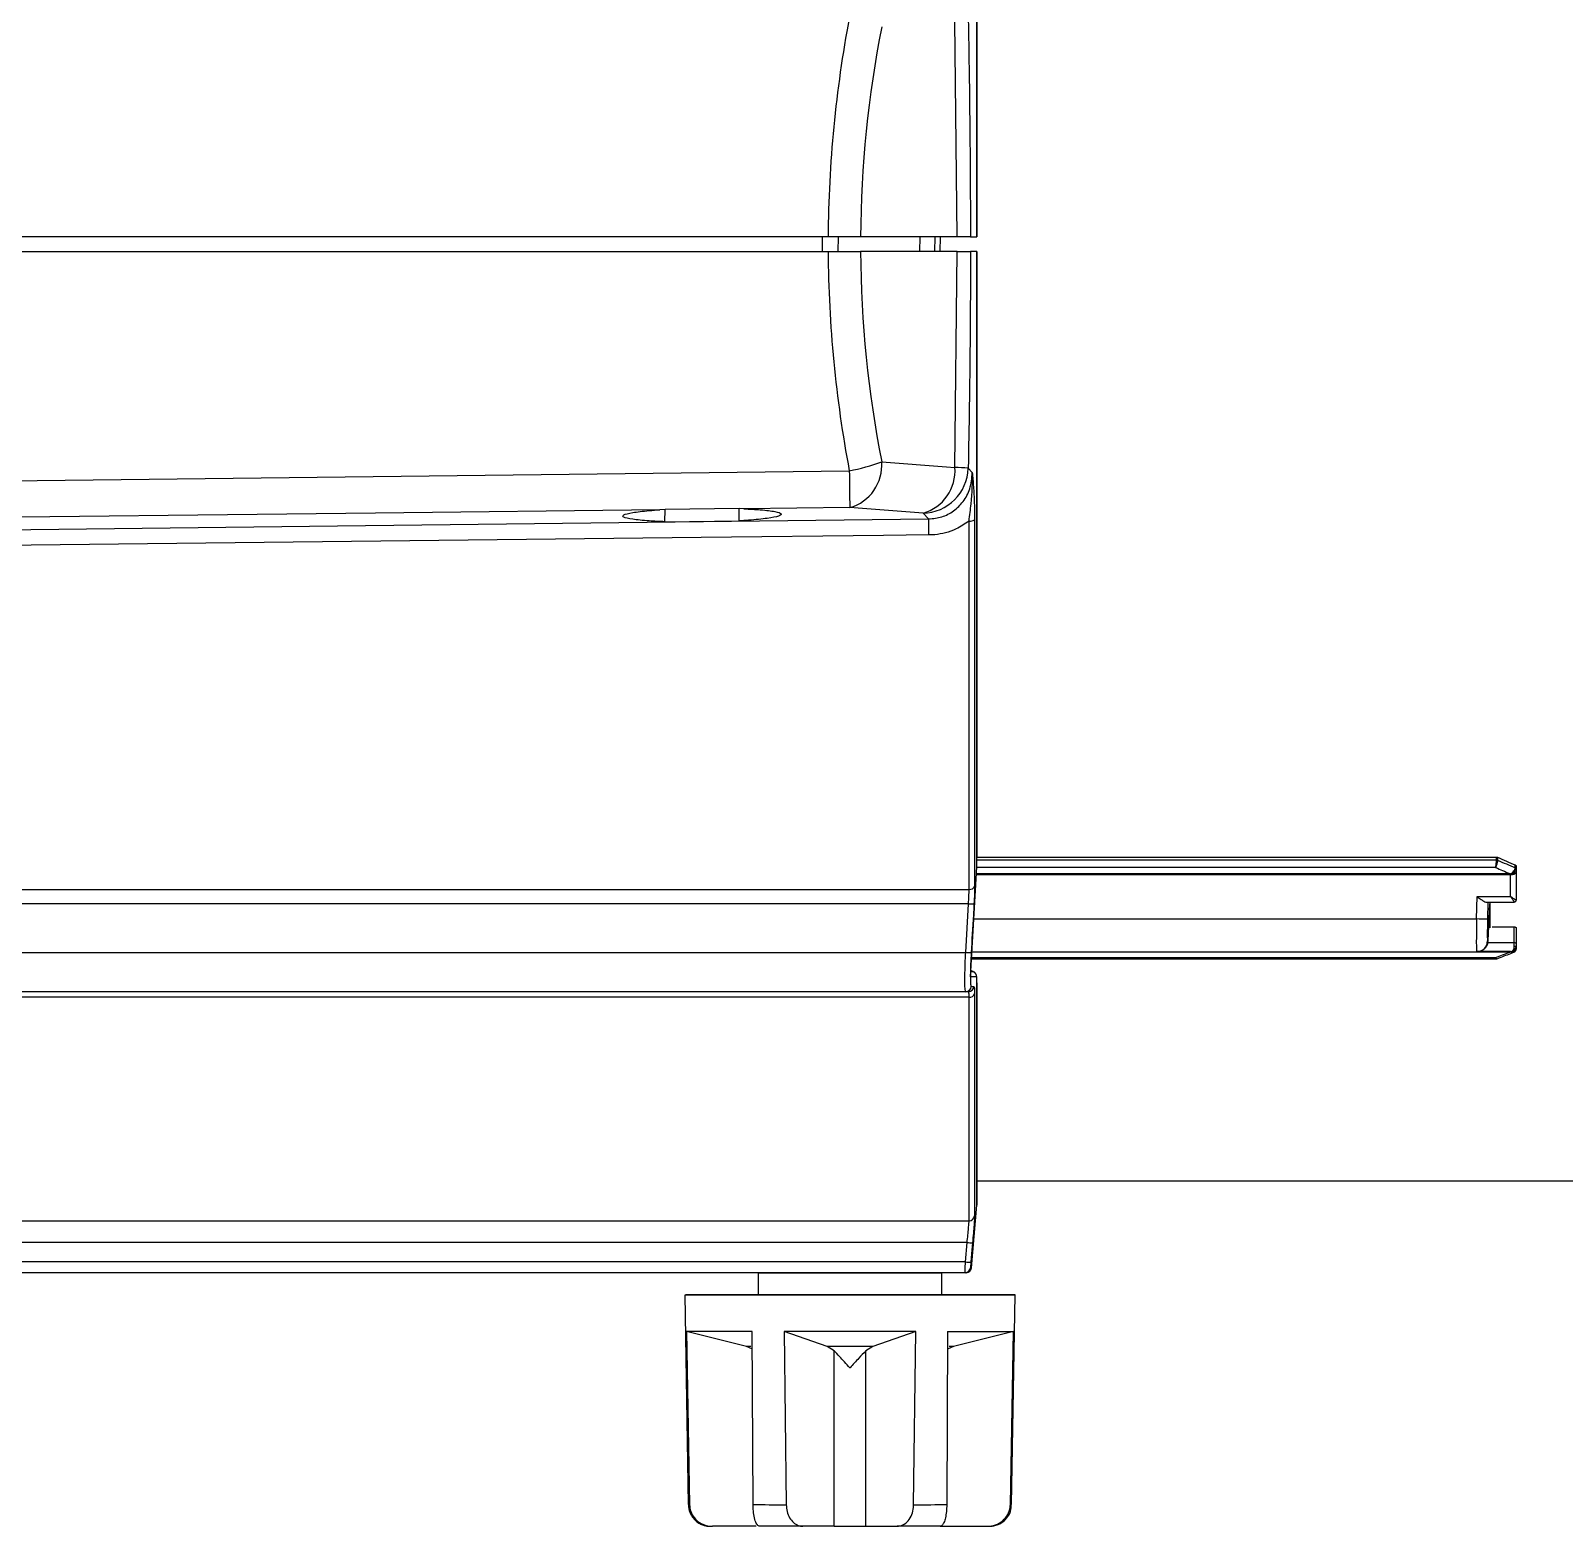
# Model space of a CAD drawing. Extents: x 8 to 113, y 1 to 87.
# Drawn here: x 22.135 to 26.31, y 33.327 to 37.399 of the extents above; entities that cross this region are included whole.
import ezdxf

# ---------------------------------------------------------------- set-up
doc = ezdxf.new("R2010")
doc.units = 0
doc.header["$MEASUREMENT"] = 0
doc.layers.add('OBJECT', color=7, linetype='CONTINUOUS')

msp = doc.modelspace()

# ---------------------------------------------------------------- linework, layer by layer
at = {"layer": 'OBJECT'}
for p, q in [((24.711, 36.8377), (24.711, 38.4851)), ((24.7111, 36.8376), (24.7111, 38.4843)), ((24.6573, 36.8377), (24.6511, 37.4252)), ((24.3057, 36.8377), (19.6219, 36.8377)), ((24.2904, 36.7977), (24.2904, 36.8377)), ((24.3333, 36.7977), (24.3343, 36.8377)), ((24.6573, 36.8377), (24.3941, 36.8377)), ((24.5555, 36.7977), (24.5565, 36.8377)), ((24.5961, 36.7977), (24.5975, 36.8377)), ((24.6106, 36.7977), (24.6121, 36.8377)), ((24.6934, 36.8377), (24.711, 36.8377)), ((19.6219, 36.7977), (24.3057, 36.7977)), ((24.6573, 36.7977), (24.3941, 36.7977)), ((24.6511, 36.2102), (24.6573, 36.7977)), ((24.711, 36.7977), (24.6934, 36.7977)), ((24.711, 35.1503), (24.711, 36.7977)), ((24.7111, 35.1512), (24.7111, 36.7976)), ((24.6872, 36.2079), (24.6983, 36.1963)), ((23.8618, 36.096), (23.8475, 36.0948)), ((23.8615, 36.0623), (23.8618, 36.096)), ((24.0631, 36.0983), (23.8618, 36.096)), ((24.0764, 36.0975), (24.0631, 36.0983)), ((24.0634, 36.0646), (24.0631, 36.0983)), ((24.3648, 36.1009), (24.0764, 36.0975)), ((24.5794, 36.0698), (24.5641, 36.0857)), ((23.8615, 36.0623), (24.0634, 36.0646)), ((24.6895, 35.0614), (24.6895, 36.064)), ((24.7045, 36.0678), (24.7045, 35.0703)), ((26.123, 35.121), (24.7103, 35.121)), ((24.7109, 35.1415), (26.1257, 35.1415)), ((24.711, 35.1493), (26.1257, 35.1493)), ((26.1257, 35.1415), (26.1257, 35.1493)), ((26.1257, 35.1415), (26.1257, 35.1415)), ((26.1282, 35.1488), (26.1282, 35.141)), ((26.1282, 35.141), (26.1282, 35.141)), ((26.1765, 35.1205), (26.1765, 35.1278)), ((26.1765, 35.1201), (26.1765, 35.1205)), ((26.179, 35.1245), (26.179, 35.1174)), ((26.179, 35.1174), (26.179, 35.1169)), ((26.179, 35.1174), (26.179, 35.1086)), ((24.6932, 34.8233), (24.7097, 35.1058)), ((26.1614, 35.1009), (24.7094, 35.1009)), ((24.7096, 35.1042), (26.1614, 35.1042)), ((26.1614, 35.1042), (26.1638, 35.1041)), ((26.1614, 35.1009), (26.1614, 35.1042)), ((26.164, 35.101), (26.1614, 35.1009)), ((26.164, 35.0417), (26.164, 35.101)), ((26.1659, 35.101), (26.164, 35.101)), ((26.179, 35.1086), (26.179, 35.0317)), ((20.7706, 35.0614), (24.6895, 35.0614)), ((26.0712, 34.9816), (26.0727, 35.0417)), ((26.0727, 35.0417), (26.164, 35.0417)), ((24.688, 35.0222), (20.7706, 35.0222)), ((24.6803, 34.8898), (24.688, 35.0222)), ((26.0982, 35.0267), (26.174, 35.0267)), ((26.1023, 35.0267), (26.1012, 34.9809)), ((26.1025, 34.9211), (26.107, 35.0219)), ((24.7025, 34.9816), (26.0712, 34.9816)), ((26.1139, 34.9593), (26.174, 34.9593)), ((26.174, 34.9164), (26.174, 34.9593)), ((26.179, 34.9559), (26.179, 34.9132)), ((26.1012, 34.921), (26.1025, 34.9211)), ((26.1019, 34.9164), (26.174, 34.9164)), ((26.174, 34.9068), (26.174, 34.9164)), ((26.179, 34.9132), (26.179, 34.9068)), ((20.6215, 34.8898), (24.6803, 34.8898)), ((24.6961, 34.8722), (26.1248, 34.8722)), ((24.6963, 34.8759), (26.123, 34.8759)), ((26.1614, 34.8906), (24.6971, 34.8906)), ((24.6972, 34.8917), (26.0712, 34.8917)), ((26.0712, 34.8917), (26.0726, 34.8918)), ((26.0726, 34.8918), (26.074, 34.8918)), ((26.164, 34.8918), (26.0733, 34.8918)), ((26.1614, 34.8918), (26.1614, 34.8906)), ((26.1638, 34.8908), (26.1614, 34.8906)), ((26.179, 34.9069), (26.179, 34.899)), ((26.179, 34.8985), (26.179, 34.899)), ((24.694, 34.8374), (24.7016, 34.8372)), ((24.7016, 34.8372), (24.6942, 34.8408)), ((24.7096, 34.8229), (24.6932, 34.8233)), ((24.711, 34.2014), (24.711, 34.8058)), ((24.7111, 34.2027), (24.7111, 34.8068)), ((24.6804, 34.7827), (20.6255, 34.7827)), ((24.6895, 34.7677), (20.7706, 34.7677)), ((24.6879, 34.7827), (24.6804, 34.7827)), ((24.6895, 34.1592), (24.6895, 34.7677)), ((24.7045, 34.7781), (24.7045, 34.1726)), ((27.2832, 34.2672), (24.7111, 34.2672)), ((24.6962, 34.0313), (24.711, 34.2014)), ((20.4706, 34.1592), (24.6895, 34.1592)), ((24.6841, 34.0999), (20.4706, 34.0999)), ((24.6796, 34.0469), (24.6841, 34.0999)), ((24.6796, 34.0469), (20.3809, 34.0469)), ((24.6785, 34.0177), (20.2536, 34.0177)), ((24.1152, 34.0173), (24.1152, 33.9573)), ((24.2402, 34.0177), (24.2402, 34.0173)), ((24.4902, 34.0173), (24.4902, 34.0177)), ((24.6152, 33.9573), (24.6152, 34.0173)), ((23.9152, 33.9573), (23.9251, 33.3862)), ((24.8052, 33.3862), (24.8152, 33.9573)), ((23.9197, 33.8572), (23.9282, 33.3862)), ((24.0836, 33.8164), (23.9197, 33.8572)), ((24.1015, 33.3862), (24.0991, 33.8572)), ((24.1857, 33.8572), (24.1918, 33.3861)), ((24.3031, 33.8164), (24.1857, 33.8572)), ((24.5446, 33.8572), (24.4272, 33.8164)), ((24.5385, 33.3861), (24.5446, 33.8572)), ((24.6312, 33.8572), (24.6288, 33.3862)), ((24.6312, 33.8572), (24.8106, 33.8572)), ((24.8106, 33.8572), (24.6467, 33.8164)), ((24.8021, 33.3862), (24.8106, 33.8572)), ((24.0994, 33.8094), (24.0836, 33.8164)), ((24.322, 33.8046), (24.3031, 33.8164)), ((24.322, 33.3272), (24.322, 33.8046)), ((24.4272, 33.8164), (24.4083, 33.8046)), ((24.4083, 33.3272), (24.4083, 33.8046)), ((24.6467, 33.8164), (24.6309, 33.8094)), ((24.11, 33.3272), (23.9912, 33.3272)), ((24.322, 33.3272), (24.2369, 33.3272)), ((24.4083, 33.3272), (24.4934, 33.3272)), ((24.6104, 33.3272), (24.6203, 33.3272)), ((24.6203, 33.3272), (24.7391, 33.3272))]:
    msp.add_line(p, q, dxfattribs=at)
at = {"layer": 'OBJECT', "flags": 128}
for points in [[(24.4518, 36.2254), (24.6283, 36.212), (24.6511, 36.2102)], [(19.6219, 36.1438), (19.8552, 36.1466), (20.8552, 36.1588), (24.3634, 36.2013)], [(23.8475, 36.0948), (23.0738, 36.0858), (21.7828, 36.0708), (20.5912, 36.0569)], [(24.5641, 36.0857), (24.3876, 36.0991), (24.3648, 36.1009)], [(20.4699, 36.0215), (21.6786, 36.0357), (22.9696, 36.0509), (24.5794, 36.0698)], [(24.5802, 36.0262), (24.4562, 36.0248), (23.9602, 36.0191), (21.9763, 35.9963), (20.4706, 35.979)], [(26.164, 35.101), (26.164, 35.1014), (26.164, 35.1018), (26.1639, 35.1022), (26.1639, 35.1026), (26.1639, 35.103), (26.1639, 35.1034), (26.1638, 35.1038), (26.1638, 35.1041)], [(26.174, 34.9164), (26.175, 34.9164), (26.1759, 34.9162), (26.1768, 34.9159), (26.1775, 34.9155), (26.1782, 34.915), (26.1786, 34.9145), (26.1789, 34.9139), (26.179, 34.9132)], [(24.6991, 34.099), (24.6965, 34.0691), (24.6945, 34.046)], [(24.2402, 34.0173), (24.1933, 34.0173), (24.1549, 34.0173), (24.1286, 34.0173), (24.1161, 34.0173), (24.1181, 34.0172), (24.1344, 34.0172), (24.1642, 34.0172), (24.2056, 34.0172), (24.2563, 34.0172), (24.3133, 34.0172), (24.3733, 34.0172), (24.4329, 34.0172), (24.4885, 34.0172), (24.537, 34.0172), (24.5754, 34.0172), (24.6017, 34.0172), (24.6142, 34.0172), (24.6122, 34.0173), (24.5959, 34.0173), (24.5959, 34.0173)], [(24.2402, 34.0173), (24.2393, 34.0173), (24.2489, 34.0172), (24.2725, 34.0172), (24.3073, 34.0172), (24.349, 34.0172), (24.3927, 34.0172), (24.4331, 34.0172), (24.4653, 34.0172), (24.4854, 34.0172), (24.491, 34.0173), (24.4902, 34.0173)], [(24.5959, 34.0173), (24.5661, 34.0173), (24.5247, 34.0173), (24.4902, 34.0173)], [(24.8152, 33.9573), (24.8079, 33.9572), (24.7865, 33.9572), (24.7515, 33.9572), (24.704, 33.9572), (24.6457, 33.9572), (24.5784, 33.9572), (24.5042, 33.9572), (24.4256, 33.9572), (24.345, 33.9572), (24.265, 33.9572), (24.1883, 33.9572), (24.1172, 33.9572), (24.0542, 33.9572), (24.0011, 33.9572), (23.9597, 33.9572), (23.9314, 33.9572), (23.917, 33.9572), (23.917, 33.9573), (23.9314, 33.9573), (23.9597, 33.9573), (24.0011, 33.9573), (24.0542, 33.9573), (24.1152, 33.9573)], [(24.1152, 33.9573), (24.1181, 33.9572), (24.1344, 33.9572), (24.1642, 33.9572), (24.2056, 33.9572), (24.2563, 33.9572), (24.3133, 33.9572), (24.3733, 33.9572), (24.4329, 33.9572), (24.4885, 33.9572), (24.537, 33.9572), (24.5754, 33.9572), (24.6017, 33.9572), (24.6142, 33.9572), (24.6152, 33.9573)], [(24.6152, 33.9573), (24.6457, 33.9573), (24.704, 33.9573), (24.7515, 33.9573), (24.7865, 33.9573), (24.8079, 33.9573), (24.8152, 33.9573)], [(24.0991, 33.8572), (24.0635, 33.8572), (24.031, 33.8572), (24.002, 33.8572), (23.977, 33.8572), (23.956, 33.8572), (23.9393, 33.8572), (23.9272, 33.8572), (23.9197, 33.8572)], [(24.5446, 33.8572), (24.5014, 33.8572), (24.4568, 33.8572), (24.4112, 33.8572), (24.3652, 33.8572), (24.3191, 33.8572), (24.2735, 33.8572), (24.2289, 33.8572), (24.1857, 33.8572)], [(24.0957, 33.8164), (24.0948, 33.8164), (24.0888, 33.8164), (24.0836, 33.8164)], [(24.4272, 33.8164), (24.4118, 33.8164), (24.3964, 33.8164), (24.3808, 33.8164), (24.3652, 33.8164), (24.3495, 33.8164), (24.3339, 33.8164), (24.3185, 33.8164), (24.3031, 33.8164)], [(24.6467, 33.8164), (24.6415, 33.8164), (24.6355, 33.8164), (24.6351, 33.8164)], [(24.1015, 33.3862), (24.1121, 33.3862), (24.1229, 33.3862), (24.1339, 33.3862), (24.1451, 33.3861), (24.1565, 33.3861), (24.1681, 33.3861), (24.1799, 33.3861), (24.1918, 33.3861)], [(24.5385, 33.3861), (24.5504, 33.3861), (24.5622, 33.3861), (24.5738, 33.3861), (24.5852, 33.3861), (24.5964, 33.3862), (24.6074, 33.3862), (24.6182, 33.3862), (24.6288, 33.3862)], [(24.2369, 33.3272), (24.221, 33.3272), (24.2054, 33.3272), (24.1901, 33.3272), (24.1751, 33.3272), (24.1606, 33.3272), (24.1464, 33.3272), (24.1327, 33.3272), (24.1194, 33.3272)], [(24.322, 33.3272), (24.3312, 33.3272), (24.3417, 33.3272), (24.3532, 33.3272), (24.3652, 33.3272), (24.3771, 33.3272), (24.3886, 33.3272), (24.3991, 33.3272), (24.4083, 33.3272)], [(24.6109, 33.3272), (24.5976, 33.3272), (24.5839, 33.3272), (24.5697, 33.3272), (24.5552, 33.3272), (24.5402, 33.3272), (24.5249, 33.3272), (24.5093, 33.3272), (24.4934, 33.3272)]]:
    msp.add_lwpolyline(points, dxfattribs=at)
at = {"layer": 'OBJECT'}
for centre, radius, start, end in [((27.4641, 36.8177), 3.07, 168.8753, 179.6267), ((27.4641, 36.8177), 3.07, 180.3733, 191.1247), ((24.2723, 36.7089), 0.5157, 280.1664, 290.3586), ((24.332, 36.2164), 0.1201, 285.8512, 4.287), ((24.5313, 36.2012), 0.1201, 285.8509, 4.2873), ((24.5616, 36.2113), 0.1256, 271.1295, 358.4581), ((24.644, 35.8142), 0.396, 83.7385, 88.9786), ((37.0916, 36.3317), 12.7289, 180.58719, 181.03915), ((21.1762, 35.9929), 3.4041, 0.5614, 1.2956), ((24.6926, 36.0832), 0.0194, 260.9479, 307.6965), ((26.1256, 35.1347), 0.00671, 67.629, 89.539), ((26.1257, 35.1349), 0.00666, 68.2559, 90.2954), ((26.1755, 35.1171), 0.00354, 5.3947, 73.129), ((26.1752, 35.1166), 0.00379, 5.1717, 70.2067), ((26.166, 35.1115), 0.00759, 268.4816, 272.3132), ((26.1795, 35.1143), 0.0156, 216.0419, 219.4609), ((24.6914, 35.0752), 0.0139, 262.0783, 339.4228), ((24.7055, 35.2715), 0.2499, 265.9675, 269.3966), ((26.174, 35.0317), 0.005, 269.9983, 0.0084), ((26.2528, 42.0471), 7.0678, 268.52775, 268.77086), ((26.0712, 34.9217), 0.03, 272.6683, 358.5932), ((24.6984, 35.1376), 0.2484, 265.8246, 269.2745), ((26.1697, 34.8906), 0.00585, 167.9458, 177.8865), ((26.1652, 34.8973), 0.00629, 275.1743, 279.8414), ((26.1638, 34.8936), 0.00441, 313.3011, 324.5968), ((26.1752, 36.0155), 1.1087, 269.9381, 270.1964), ((24.6947, 34.8239), 0.015, 356.1938, 62.5844), ((24.6804, 34.7977), 0.015, 270.0499, 356.4436), ((24.6878, 34.7977), 0.015, 270.046, 356.3257), ((24.6909, 34.7816), 0.014, 264.2117, 345.3465), ((24.6961, 34.2027), 0.015, 355, 0), ((24.6896, 34.1741), 0.0149, 269.5668, 354.4476), ((24.7005, 34.2473), 0.1483, 263.6679, 269.4528), ((24.6785, 34.0327), 0.015, 270.0025, 355.059), ((24.6959, 34.1945), 0.1485, 263.6685, 269.4477), ((24.6812, 34.0327), 0.015, 270, 354.2564), ((23.9279, 33.8953), 0.5091, 269.6846, 270.0333), ((24.8024, 33.8961), 0.5099, 269.967, 270.3151)]:
    msp.add_arc(centre, radius, start, end, dxfattribs=at)
for centre, major_axis, ratio, start_param, end_param in [((27.3757, 36.8177), (0, 3.195), 0.960876, 1.376633, 1.564537), ((27.3757, 36.8177), (0, 3.195), 0.960876, 1.577056, 1.764959), ((26.4218, 36.8172), (4.3755, -2.09), 0.343759, 4.807708, 4.816378), ((26.4518, 36.8172), (4.3596, -2.0671), 0.342495, 4.800046, 4.811007), ((26.4293, 36.8263), (4.3767, -2.0752), 0.342495, 4.80542, 4.816332), ((26.164, 35.0417), (0.015, -0.01), 0.000794, 4.712918, 6.283715), ((26.164, 35.0417), (-0.01, 0.015), 0.000529, 1.57159, 3.142387), ((26.1961, 36.8172), (0.0631, 2.55), 0.024649, 2.34983, 2.389147), ((26.0727, 34.9817), (0.0015, 0.09), 0.016438, 1.572214, 3.14301), ((26.1026, 34.981), (0.0015, 0.06), 0.024649, 1.572553, 3.143349), ((26.0725, 34.9218), (0.0212, 0.0217), 0.979497, 5.297199, 5.452088), ((26.4218, 36.8172), (4.3755, 2.09), 0.343759, 4.482202, 4.490872), ((26.164, 34.9068), (0, 0.015), 0.666666, 3.139529, 4.710325), ((26.164, 34.9068), (0.0106, -0.0106), 0.999236, 5.497166, 7.067962)]:
    msp.add_ellipse(centre, major_axis=major_axis, ratio=ratio, start_param=start_param, end_param=end_param, dxfattribs=at)
for points, knots in [([(24.6872, 37.4275), (24.688, 37.3844), (24.6918, 37.1879), (24.6927, 36.9912), (24.6934, 36.8377)], [0, 0, 0, 0, 0.2192209, 1, 1, 1, 1]), ([(24.3941, 36.8377), (24.3813, 36.8377), (24.3573, 36.8377), (24.3243, 36.8377), (24.308, 36.8377), (24.3057, 36.8377)], [0, 0, 0, 0, 0.499397, 0.929176, 1, 1, 1, 1]), ([(24.6934, 36.8377), (24.6908, 36.8377), (24.6856, 36.8377), (24.6667, 36.8377), (24.6573, 36.8377)], [0, 0, 0, 0, 0.5, 1, 1, 1, 1]), ([(24.3057, 36.7977), (24.3221, 36.7977), (24.3525, 36.7977), (24.3808, 36.7977), (24.3925, 36.7977), (24.3941, 36.7977)], [0, 0, 0, 0, 0.499401, 0.929163, 1, 1, 1, 1]), ([(24.6573, 36.7977), (24.6667, 36.7977), (24.6856, 36.7977), (24.6908, 36.7977), (24.6934, 36.7977)], [0, 0, 0, 0, 0.5, 1, 1, 1, 1]), ([(24.6934, 36.7977), (24.6932, 36.7144), (24.6926, 36.5178), (24.6892, 36.3212), (24.6872, 36.2079)], [0, 0, 0, 0, 0.423826, 1, 1, 1, 1]), ([(24.5794, 36.0698), (24.5917, 36.071), (24.6161, 36.0734), (24.6489, 36.0909), (24.6753, 36.1172), (24.6947, 36.1531), (24.6971, 36.1812), (24.6983, 36.1963)], [0, 0, 0, 0, 0.1821946, 0.3642442, 0.5510444, 0.7591952, 1, 1, 1, 1]), ([(24.6895, 36.064), (24.6914, 36.0799), (24.6972, 36.1296), (24.6999, 36.1687), (24.6983, 36.1962), (24.6983, 36.1963)], [0, 0, 0, 0, 0.319161, 0.99706, 1, 1, 1, 1]), ([(24.6983, 36.1963), (24.6983, 36.1962), (24.6994, 36.1837), (24.7014, 36.1584), (24.7039, 36.1175), (24.7043, 36.0835), (24.7045, 36.0678)], [0, 0, 0, 0, 0.002681, 0.34979, 0.701236, 1, 1, 1, 1]), ([(23.8615, 36.0623), (23.8467, 36.063), (23.8114, 36.0645), (23.7701, 36.0687), (23.7456, 36.0744), (23.7455, 36.0809), (23.7701, 36.0873), (23.8083, 36.092), (23.8378, 36.0941), (23.8475, 36.0948)], [0, 0, 0, 0, 0.115332, 0.275774, 0.436647, 0.598106, 0.75992, 0.921699, 1, 1, 1, 1]), ([(24.0764, 36.0975), (24.0921, 36.0967), (24.1273, 36.0948), (24.1642, 36.0901), (24.1818, 36.084), (24.1745, 36.0775), (24.1431, 36.0713), (24.1016, 36.067), (24.072, 36.0652), (24.0634, 36.0646)], [0, 0, 0, 0, 0.128648, 0.288962, 0.449731, 0.611042, 0.772603, 0.934008, 1, 1, 1, 1]), ([(24.6895, 36.064), (24.678, 36.0563), (24.65, 36.0375), (24.6107, 36.0274), (24.5854, 36.0264), (24.5802, 36.0262)], [0, 0, 0, 0, 0.355603, 0.866053, 1, 1, 1, 1]), ([(24.7097, 35.1058), (24.7101, 35.1139), (24.7109, 35.1301), (24.711, 35.1435), (24.711, 35.1503)], [0, 0, 0, 0, 0.494, 1, 1, 1, 1]), ([(26.123, 35.121), (26.123, 35.121), (26.1232, 35.1217), (26.1236, 35.1237), (26.1243, 35.1276), (26.125, 35.1326), (26.1256, 35.1376), (26.1256, 35.1402), (26.1257, 35.1415)], [0, 0, 0, 0, 0.0094561, 0.1122813, 0.3376224, 0.5595996, 0.7797554, 1, 1, 1, 1]), ([(26.1282, 35.141), (26.1281, 35.1397), (26.1279, 35.1371), (26.1269, 35.1322), (26.1256, 35.1273), (26.1242, 35.1236), (26.1233, 35.1216), (26.123, 35.121), (26.123, 35.121)], [0, 0, 0, 0, 0.220235, 0.440398, 0.662375, 0.887717, 0.990537, 1, 1, 1, 1]), ([(26.1257, 35.1493), (26.1263, 35.1493), (26.1271, 35.1492), (26.1279, 35.1489), (26.1282, 35.1488)], [0, 0, 0, 0, 0.642116, 1, 1, 1, 1]), ([(26.1669, 35.1051), (26.1684, 35.1064), (26.1713, 35.109), (26.1745, 35.1136), (26.1761, 35.1174), (26.1764, 35.1194), (26.1765, 35.1201)], [0, 0, 0, 0, 0.303055, 0.584924, 0.848607, 1, 1, 1, 1]), ([(26.1765, 35.1278), (26.177, 35.1275), (26.1779, 35.127), (26.1788, 35.1259), (26.1789, 35.125), (26.179, 35.1245)], [0, 0, 0, 0, 0.322141, 0.644272, 1, 1, 1, 1]), ([(26.1638, 35.1041), (26.1645, 35.1041), (26.1651, 35.104), (26.1658, 35.1039), (26.1658, 35.1039)], [0, 0, 0, 0, 0.9730511, 1, 1, 1, 1]), ([(26.1658, 35.1039), (26.1659, 35.1041), (26.166, 35.1044), (26.1665, 35.1048), (26.1668, 35.1051), (26.1669, 35.1051)], [0, 0, 0, 0, 0.2643517, 0.8659475, 1, 1, 1, 1]), ([(26.1659, 35.101), (26.1659, 35.1011), (26.1658, 35.1016), (26.1658, 35.1026), (26.1658, 35.1034), (26.1658, 35.1039)], [0, 0, 0, 0, 0.127286, 0.466811, 1, 1, 1, 1]), ([(26.179, 35.1086), (26.179, 35.1085), (26.179, 35.1077), (26.1784, 35.106), (26.1761, 35.1039), (26.1727, 35.1022), (26.1692, 35.1013), (26.1668, 35.1011), (26.1659, 35.101)], [0, 0, 0, 0, 0.009331, 0.244804, 0.475579, 0.68502, 0.883336, 1, 1, 1, 1]), ([(26.1663, 35.1039), (26.1662, 35.1034), (26.1661, 35.1026), (26.166, 35.1016), (26.1659, 35.1011), (26.1659, 35.101)], [0, 0, 0, 0, 0.531747, 0.875953, 1, 1, 1, 1]), ([(26.1674, 35.1044), (26.1673, 35.1043), (26.1671, 35.1043), (26.1668, 35.1042), (26.1666, 35.1041), (26.1665, 35.1041), (26.1664, 35.104), (26.1663, 35.104), (26.1663, 35.104), (26.1663, 35.1039), (26.1663, 35.1039)], [0, 0, 0, 0, 0.330514, 0.552343, 0.701678, 0.80308, 0.904008, 0.945524, 0.979572, 1, 1, 1, 1]), ([(26.179, 35.1169), (26.1787, 35.1158), (26.1783, 35.1135), (26.1757, 35.11), (26.1721, 35.1067), (26.169, 35.1052), (26.1674, 35.1044)], [0, 0, 0, 0, 0.24241, 0.484559, 0.734506, 1, 1, 1, 1]), ([(26.1674, 35.1044), (26.1686, 35.1045), (26.1713, 35.1047), (26.1748, 35.1055), (26.1777, 35.1066), (26.1788, 35.1077), (26.179, 35.1083), (26.179, 35.1085), (26.179, 35.1086)], [0, 0, 0, 0, 0.174, 0.393156, 0.630046, 0.892569, 0.990002, 1, 1, 1, 1]), ([(24.688, 35.0222), (24.6884, 35.0292), (24.6893, 35.0436), (24.6895, 35.0554), (24.6895, 35.0614)], [0, 0, 0, 0, 0.487934, 1, 1, 1, 1]), ([(24.7045, 35.0703), (24.7044, 35.0632), (24.7043, 35.0486), (24.7034, 35.0308), (24.7029, 35.0216)], [0, 0, 0, 0, 0.488111, 1, 1, 1, 1]), ([(26.0727, 35.0417), (26.0727, 35.0416), (26.0763, 35.039), (26.0829, 35.0343), (26.0908, 35.0293), (26.0957, 35.0269), (26.0976, 35.0268), (26.0982, 35.0268)], [0, 0, 0, 0, 0.0062374, 0.3851615, 0.6853065, 0.8996724, 1, 1, 1, 1]), ([(24.7029, 35.0216), (24.7023, 35.0117), (24.6998, 34.9675), (24.6972, 34.9234), (24.6952, 34.8892)], [0, 0, 0, 0, 0.2260588, 1, 1, 1, 1]), ([(26.174, 34.9593), (26.1746, 34.9593), (26.1757, 34.9592), (26.1772, 34.9586), (26.1783, 34.9578), (26.1789, 34.9568), (26.179, 34.9562), (26.179, 34.9559)], [0, 0, 0, 0, 0.214217, 0.428482, 0.642922, 0.857682, 1, 1, 1, 1]), ([(26.1019, 34.9164), (26.1016, 34.9151), (26.101, 34.9125), (26.0991, 34.9079), (26.096, 34.903), (26.0908, 34.8977), (26.0829, 34.893), (26.0763, 34.8918), (26.0727, 34.8918), (26.0727, 34.8918)], [0, 0, 0, 0, 0.104986, 0.209852, 0.318639, 0.480987, 0.7083, 0.995274, 1, 1, 1, 1]), ([(24.6804, 34.7827), (24.6798, 34.7839), (24.6787, 34.7863), (24.6779, 34.8051), (24.6781, 34.8327), (24.679, 34.8627), (24.6799, 34.8823), (24.6803, 34.8898)], [0, 0, 0, 0, 0.216873, 0.43376, 0.650333, 0.866771, 1, 1, 1, 1]), ([(24.6952, 34.8892), (24.6947, 34.8787), (24.6935, 34.8576), (24.6929, 34.8297), (24.6931, 34.8089), (24.694, 34.7982), (24.695, 34.7972), (24.6953, 34.7968)], [0, 0, 0, 0, 0.216801, 0.433616, 0.650077, 0.866405, 1, 1, 1, 1]), ([(26.123, 34.8759), (26.123, 34.8758), (26.1233, 34.8753), (26.1242, 34.8739), (26.1255, 34.8725), (26.1263, 34.8726), (26.1267, 34.8726)], [0, 0, 0, 0, 0.017951, 0.212894, 0.640108, 1, 1, 1, 1]), ([(26.1248, 34.8724), (26.1246, 34.8724), (26.1242, 34.8723), (26.1236, 34.8738), (26.1232, 34.8753), (26.123, 34.8758), (26.123, 34.8759)], [0, 0, 0, 0, 0.294073, 0.765216, 0.980245, 1, 1, 1, 1]), ([(26.1248, 34.8723), (26.125, 34.8723), (26.1257, 34.8722), (26.1263, 34.8725), (26.1267, 34.8727)], [0, 0, 0, 0, 0.407284, 1, 1, 1, 1]), ([(26.1267, 34.8725), (26.1305, 34.874), (26.1459, 34.8798), (26.1613, 34.8857), (26.1729, 34.8902)], [0, 0, 0, 0, 0.243563, 1, 1, 1, 1]), ([(26.1658, 34.891), (26.1658, 34.891), (26.1651, 34.8909), (26.1645, 34.8909), (26.1638, 34.8908)], [0, 0, 0, 0, 0.026935, 1, 1, 1, 1]), ([(26.1658, 34.891), (26.1658, 34.8913), (26.1658, 34.8918), (26.1658, 34.892), (26.1659, 34.892), (26.1659, 34.892)], [0, 0, 0, 0, 0.533231, 0.872803, 1, 1, 1, 1]), ([(26.1669, 34.8904), (26.1666, 34.8905), (26.1663, 34.8906), (26.1659, 34.8908), (26.1658, 34.891), (26.1658, 34.891)], [0, 0, 0, 0, 0.507012, 0.825504, 1, 1, 1, 1]), ([(26.1659, 34.892), (26.1659, 34.892), (26.166, 34.892), (26.1661, 34.8918), (26.1662, 34.8914), (26.1663, 34.8911)], [0, 0, 0, 0, 0.124121, 0.468229, 1, 1, 1, 1]), ([(26.1663, 34.8911), (26.1663, 34.8911), (26.1663, 34.8911), (26.1664, 34.8911), (26.1666, 34.891), (26.167, 34.891), (26.1673, 34.891), (26.1674, 34.891)], [0, 0, 0, 0, 0.032527, 0.074658, 0.18313, 0.638217, 1, 1, 1, 1]), ([(26.1728, 34.8903), (26.1721, 34.8901), (26.1704, 34.8895), (26.1682, 34.89), (26.1669, 34.8904)], [0, 0, 0, 0, 0.400966, 1, 1, 1, 1]), ([(26.1674, 34.891), (26.1692, 34.8911), (26.1727, 34.8911), (26.1766, 34.8931), (26.1786, 34.8958), (26.1789, 34.8977), (26.179, 34.8985)], [0, 0, 0, 0, 0.303883, 0.585781, 0.849414, 1, 1, 1, 1]), ([(26.1728, 34.8902), (26.1729, 34.8903), (26.1743, 34.8905), (26.1765, 34.8923), (26.1785, 34.8951), (26.1788, 34.8974), (26.1788, 34.8983)], [0, 0, 0, 0, 0.037399, 0.397991, 0.737005, 1, 1, 1, 1]), ([(24.711, 34.8081), (24.711, 34.8111), (24.711, 34.8177), (24.7106, 34.8225), (24.7099, 34.8266), (24.7086, 34.8304), (24.7059, 34.8342), (24.7027, 34.837), (24.7001, 34.8377), (24.6992, 34.8379)], [0, 0, 0, 0, 0.240283, 0.530039, 0.670301, 0.773491, 0.854484, 0.9491, 1, 1, 1, 1]), ([(24.6953, 34.7968), (24.6959, 34.7968), (24.6985, 34.7968), (24.7009, 34.7968), (24.7028, 34.7967)], [0, 0, 0, 0, 0.237767, 1, 1, 1, 1]), ([(24.7028, 34.7967), (24.7033, 34.796), (24.7042, 34.7944), (24.7044, 34.7837), (24.7045, 34.7781)], [0, 0, 0, 0, 0.474046, 1, 1, 1, 1]), ([(24.711, 34.8058), (24.711, 34.8104), (24.7109, 34.82), (24.7101, 34.8219), (24.7096, 34.8229)], [0, 0, 0, 0, 0.487699, 1, 1, 1, 1]), ([(24.6895, 34.7677), (24.6895, 34.7717), (24.6893, 34.7797), (24.6885, 34.7826), (24.6879, 34.7827), (24.6879, 34.7827)], [0, 0, 0, 0, 0.471918, 0.943784, 1, 1, 1, 1]), ([(24.6841, 34.0999), (24.6849, 34.1069), (24.6863, 34.1208), (24.6881, 34.139), (24.6893, 34.1532), (24.6895, 34.1572), (24.6895, 34.1592)], [0, 0, 0, 0, 0.249668, 0.499372, 0.748129, 1, 1, 1, 1]), ([(24.7045, 34.1726), (24.7044, 34.1702), (24.7042, 34.1654), (24.7031, 34.1481), (24.7013, 34.1255), (24.6998, 34.1079), (24.6991, 34.099)], [0, 0, 0, 0, 0.247259, 0.494506, 0.742147, 1, 1, 1, 1]), ([(24.6785, 34.0177), (24.6785, 34.0181), (24.6785, 34.0187), (24.6786, 34.0239), (24.6789, 34.0315), (24.6793, 34.0397), (24.6795, 34.045), (24.6796, 34.0469)], [0, 0, 0, 0, 0.218062, 0.436121, 0.654235, 0.872522, 1, 1, 1, 1]), ([(24.6945, 34.046), (24.6944, 34.0444), (24.6941, 34.041), (24.6937, 34.0366), (24.6935, 34.0333), (24.6934, 34.0316), (24.6934, 34.0315), (24.6934, 34.0314)], [0, 0, 0, 0, 0.219069, 0.438187, 0.656833, 0.874763, 1, 1, 1, 1]), ([(24.6934, 34.0314), (24.6936, 34.0314), (24.6942, 34.0314), (24.6958, 34.0314), (24.6955, 34.0314), (24.6953, 34.0314)], [0, 0, 0, 0, 0.0718556, 0.3592786, 1, 1, 1, 1]), ([(24.3652, 33.7584), (24.3651, 33.7585), (24.3555, 33.7692), (24.3402, 33.7863), (24.3267, 33.7998), (24.322, 33.8046)], [0, 0, 0, 0, 0.0046139, 0.6477013, 1, 1, 1, 1]), ([(24.4083, 33.8046), (24.402, 33.7983), (24.3884, 33.7844), (24.3733, 33.7675), (24.3652, 33.7585), (24.3652, 33.7584)], [0, 0, 0, 0, 0.458059, 0.995388, 1, 1, 1, 1]), ([(23.9261, 33.3862), (23.926, 33.3824), (23.9257, 33.3721), (23.9323, 33.3573), (23.9423, 33.3443), (23.9531, 33.336), (23.9632, 33.3311), (23.9718, 33.3286), (23.978, 33.3276), (23.9817, 33.3273), (23.9833, 33.3273), (23.9838, 33.3273), (23.9842, 33.3273), (23.9846, 33.3273), (23.9852, 33.3273), (23.9861, 33.3272), (23.9892, 33.3272), (23.9913, 33.3272)], [0, 0, 0, 0, 0.070307, 0.193826, 0.294183, 0.378999, 0.44969, 0.505863, 0.546438, 0.56851, 0.575433, 0.580399, 0.586398, 0.59688, 0.623013, 0.741595, 1, 1, 1, 1]), ([(23.9282, 33.3862), (23.929, 33.3798), (23.9304, 33.367), (23.9404, 33.35), (23.9551, 33.3367), (23.9728, 33.3286), (23.9854, 33.3277), (23.9912, 33.3272)], [0, 0, 0, 0, 0.198026, 0.395862, 0.5989, 0.814822, 1, 1, 1, 1]), ([(24.1194, 33.3272), (24.1173, 33.3279), (24.113, 33.3294), (24.1073, 33.3412), (24.1033, 33.3582), (24.1017, 33.3744), (24.1016, 33.3836), (24.1015, 33.3862)], [0, 0, 0, 0, 0.241747, 0.484004, 0.711797, 0.92205, 1, 1, 1, 1]), ([(24.1918, 33.3861), (24.1924, 33.3797), (24.1934, 33.3669), (24.2006, 33.3499), (24.2111, 33.3367), (24.2238, 33.3286), (24.2328, 33.3276), (24.2369, 33.3272)], [0, 0, 0, 0, 0.198024, 0.395863, 0.5989, 0.814821, 1, 1, 1, 1]), ([(24.4934, 33.3272), (24.4988, 33.3279), (24.5097, 33.3294), (24.524, 33.3412), (24.534, 33.3582), (24.538, 33.3744), (24.5384, 33.3836), (24.5385, 33.3861)], [0, 0, 0, 0, 0.241744, 0.484006, 0.711798, 0.92205, 1, 1, 1, 1]), ([(24.6288, 33.3862), (24.6285, 33.3797), (24.6281, 33.3669), (24.6253, 33.3499), (24.6211, 33.3367), (24.6161, 33.3286), (24.6125, 33.3276), (24.6109, 33.3272)], [0, 0, 0, 0, 0.198026, 0.395862, 0.598899, 0.81482, 1, 1, 1, 1]), ([(24.739, 33.3272), (24.7408, 33.3272), (24.7436, 33.3272), (24.7451, 33.3273), (24.7453, 33.3273), (24.7461, 33.3273), (24.7466, 33.3273), (24.7475, 33.3273), (24.7509, 33.3275), (24.7583, 33.3284), (24.7709, 33.3323), (24.7859, 33.3416), (24.7984, 33.3575), (24.8051, 33.3735), (24.8044, 33.3834), (24.8042, 33.3863)], [0, 0, 0, 0, 0.226786, 0.335982, 0.402775, 0.414804, 0.4215, 0.42763, 0.437682, 0.488223, 0.566033, 0.686615, 0.813577, 0.946876, 1, 1, 1, 1]), ([(24.7391, 33.3272), (24.7467, 33.328), (24.7619, 33.3295), (24.7818, 33.3413), (24.7958, 33.3583), (24.8014, 33.3744), (24.8019, 33.3837), (24.8021, 33.3862)], [0, 0, 0, 0, 0.241748, 0.484004, 0.711798, 0.922051, 1, 1, 1, 1])]:
    msp.add_open_spline(points, degree=3, knots=knots, dxfattribs=at)

doc.saveas('drawing.dxf')
